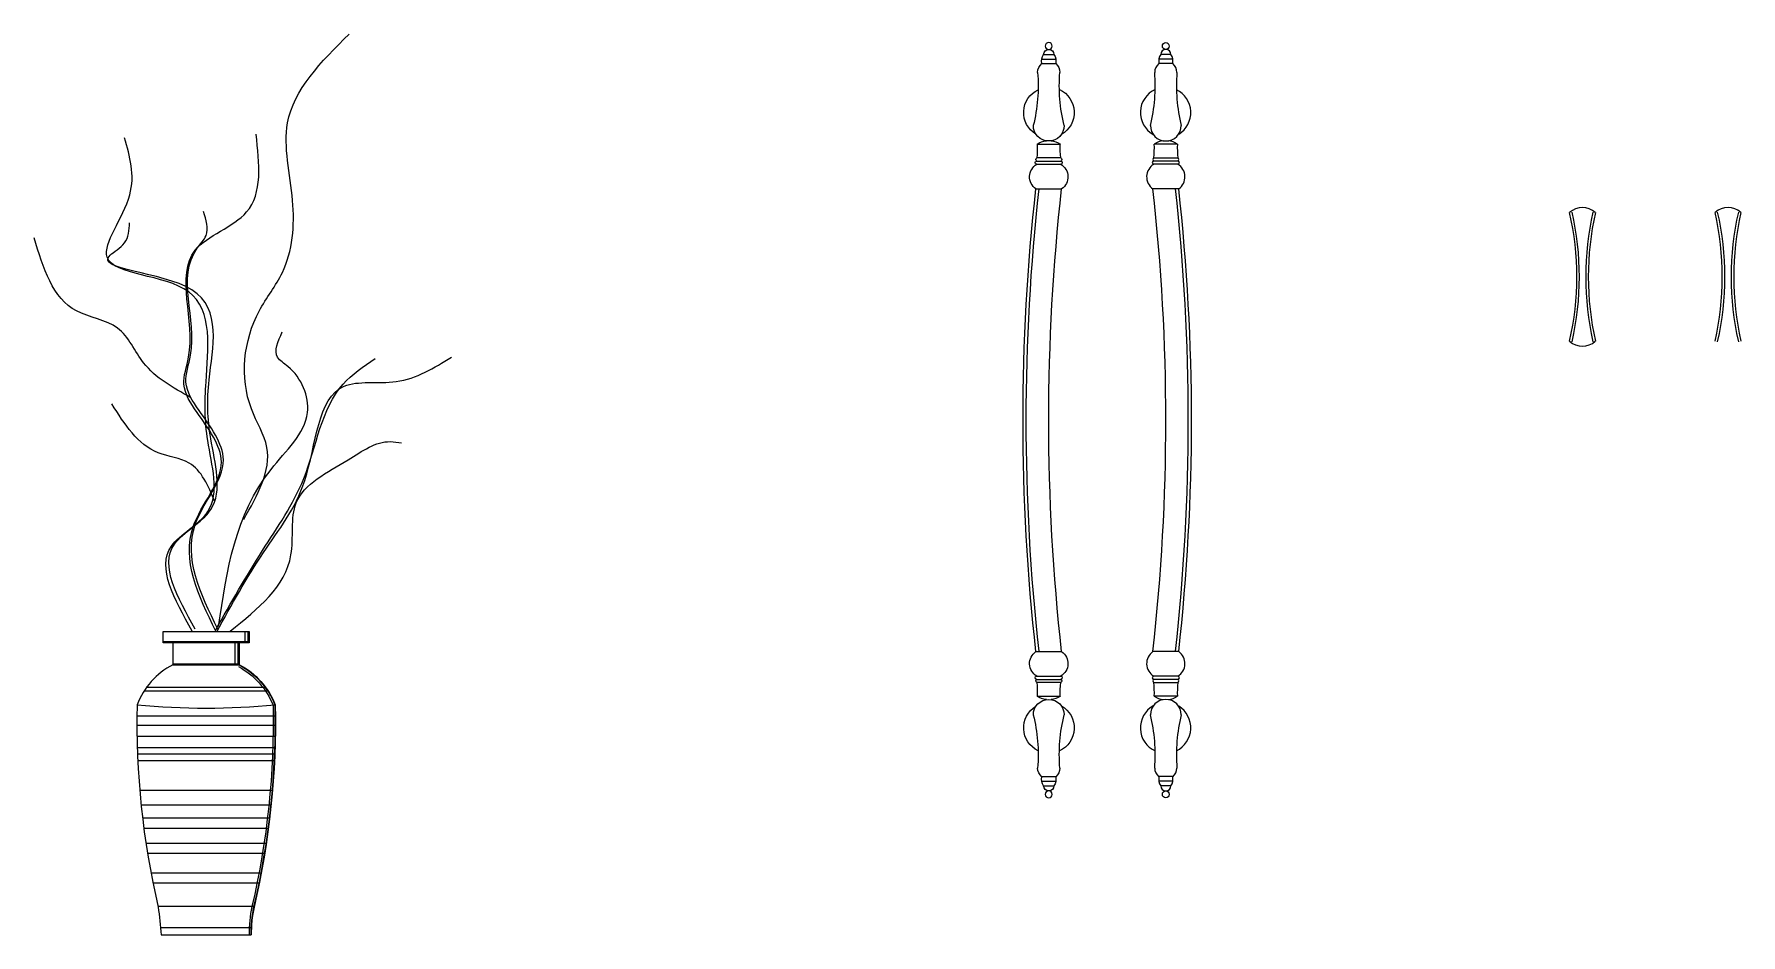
# Model space of a CAD drawing. Header units: millimetres. Extents: x 351279 to 387190, y -1289537 to -1277077.
# Drawn here: x 380803 to 382130, y -1287581 to -1286880 of the extents above; entities that cross this region are included whole.
import ezdxf

# ---------------------------------------------------------------- set-up
doc = ezdxf.new("R2010")
doc.units = ezdxf.units.MM
doc.header["$LTSCALE"] = 20
doc.layers.add('家具', color=7, linetype='Continuous')
doc.layers.add('灯', color=1, linetype='Continuous')

# ---------------------------------------------------------------- blocks, each defined once
blk = doc.blocks.new('PH')
for p, q in [((179.2, 660.2), (179.2, 685.6)), ((179.2, 685.6), (372.7, 685.6)), ((372.7, 662.2), (179.2, 662.2)), ((372.7, 660.2), (179.2, 660.2)), ((200.9, 660.2), (200.9, 610.9)), ((351, 660.2), (200.9, 660.2)), ((341, 610.9), (341, 660.2)), ((348, 610.9), (348, 660.2)), ((351, 610.9), (351, 660.2)), ((362.7, 685.6), (362.7, 660.2)), ((369.7, 685.6), (369.7, 660.2)), ((372.7, 685.6), (372.7, 660.2)), ((200.9, 612.9), (351, 612.9)), ((200.9, 610.9), (351, 610.9)), ((137, 552.3), (414.9, 552.3)), ((142.8, 560.6), (409.1, 560.6)), ((120.5, 496), (431.4, 496)), ((120.5, 475.2), (431.4, 475.2)), ((120.8, 450.2), (431.1, 450.2)), ((121.4, 425.2), (430.5, 425.2)), ((121.9, 410.6), (430, 410.6)), ((122.6, 396), (429.3, 396)), ((127, 329.3), (424.9, 329.3)), ((130.1, 296), (421.8, 296)), ((133.3, 266.8), (418.6, 266.8)), ((136.2, 243.9), (415.7, 243.9)), ((140.9, 210.5), (411, 210.5)), ((144.5, 187.6), (407.4, 187.6)), ((152.2, 143.8), (399.7, 143.8)), ((156.7, 120.9), (395.2, 120.9)), ((156.7, 120.9), (395.2, 120.9)), ((156.7, 120.9), (395.2, 120.9)), ((168, 68.8), (383.9, 68.8)), ((173.3, 20.9), (377.5, 20.9)), ((174.7, 4.2), (377.2, 4.2))]:
    blk.add_line(p, q)
for points in [[(200.9, 610.9, 0.177338), (120.9, 521, 0.062508), (168.4, 66.7, -0.012433), (174.7, 4.2)], [(348.7, 606.5, -0.175984), (426, 520, -0.062392), (378.6, 67.8, 0.053909), (372.2, 4.2, 0.053909)], [(350.6, 610.1, -0.177072), (430, 520.8, -0.062485), (382.5, 67, 0.053872), (376.2, 4.2, 0.053872)], [(351, 610.9, -0.177338), (431, 521, -0.062508), (383.5, 66.7, 0.053863), (377.2, 4.2)]]:
    blk.add_lwpolyline(points, format="xyb")
blk.add_arc((276, 2115.5), 1602, 264.4455, 275.5545)
at = {"start_tangent": (-0.156444, -0.987687)}
blk.add_spline([(360.2, 937.1), (412.2, 1098.8), (377.5, 1185.4), (394.9, 1404.8), (446.9, 1491.4), (470, 1653.1), (458.5, 1827.3), (596.6, 2026.7)], degree=3, dxfattribs=at)
for points in [[(297.5, 686.4), (247.1, 921.4), (310.1, 1066.2), (255.5, 1177.4), (226.1, 1240.4), (236.6, 1301.2), (251.4, 1541.5), (366.8, 1627.3), (388, 1801.8)], [(244.6, 686.4), (197.9, 876.8), (279.6, 954.5), (279.6, 1113.9), (275.7, 1246), (236.8, 1448), (54, 1525.7), (104.6, 1665.6), (92.9, 1793.8)], [(302, 690.9), (251.6, 925.9), (314.6, 1070.7), (260, 1181.9), (230.6, 1244.9), (241.1, 1305.7), (255.9, 1545.9), (275.8, 1574.7), (270.2, 1628.2)], [(251.3, 690.9), (204.7, 881.3), (286.3, 959), (286.3, 1118.3), (282.5, 1250.4), (243.6, 1452.5), (60.7, 1530.2), (92.8, 1557.8), (104.1, 1602.8)], [(240.7, 1211), (135.7, 1288.7), (77.3, 1366.4), (-14.6, 1405.1), (-109.9, 1569.1)], [(303.8, 696.9), (421.5, 1049.4), (503.4, 1177.4), (459.3, 1280.3), (436.2, 1301.2), (446.7, 1357.9)], [(297.4, 688.8), (402.4, 867.2), (494.8, 1028.7), (583.1, 1240.7), (655, 1298.3)], [(299.6, 684.3), (404.6, 862.7), (497.1, 1024.3), (585.3, 1236.2), (702.2, 1246.6), (826.1, 1301.7)], [(295.3, 977.3), (237.6, 1063.7), (168.4, 1086.7), (64.6, 1196.2)], [(330.2, 686.4), (466.3, 857.4), (478, 974), (594.7, 1071.1), (689.1, 1111.7), (714.3, 1108.7)]]:
    blk.add_spline(points, degree=3)
blk = doc.blocks.new('UUU')
for p, q in [((51, 164.7), (35, 164.7)), ((53.8, 157.5), (32.2, 157.5)), ((53.8, 150.3), (32.2, 150.3)), ((24.4, 3.8), (61.6, 3.8)), ((61, 25), (25.1, 25)), ((61.6, -1.2), (24.4, -1.2)), ((61.6, -6.2), (24.4, -6.2)), ((63, -44.4), (23, -44.4)), ((63, -764.4), (23, -764.4)), ((61.6, -802.7), (24.4, -802.7)), ((61.6, -807.7), (24.4, -807.7)), ((24.4, -812.7), (61.6, -812.7)), ((61, -833.9), (25.1, -833.9)), ((53.8, -959.1), (32.2, -959.1)), ((53.8, -966.3), (32.2, -966.3)), ((51, -973.5), (35, -973.5))]:
    blk.add_line(p, q)
for centre in [(43, 177.7), (43, -986.6)]:
    blk.add_circle(centre, 5.37)
for centre, radius, start, end in [((52.1, 153.9), 20.2, 147.753, 190.245), ((43, 164.3), 8, 2.377, 177.623), ((33.9, 153.9), 20.2, 349.755, 32.247), ((-235.9, 116.3), 262.5, 346.2541, 4.4667), ((43, 136.8), 17.3, 128.6704, 180), ((43, 136.8), 17.3, 360, 51.3296), ((322, 116.3), 262.5, 175.5333, 193.7459), ((42.7, 74.3), 39.3, 114.4799, 240.4591), ((42.7, 74.3), 39.3, 301.1916, 64.5646), ((43, 54), 24, 180, 360), ((43, -1.2), 31.8, 96.7605, 124.4353), ((43, -1.2), 31.8, 55.5647, 83.2395), ((25.4, 1.3), 2.68, 111.3803, 248.6197), ((-153.5, 19.6), 178.7, 354.9185, 1.7219), ((239.6, 19.6), 178.7, 178.2781, 185.0815), ((60.6, 1.3), 2.68, 291.3803, 68.6197), ((35.9, -25.8), 22.7, 120.476, 235.2833), ((24.5, -3.7), 2.5, 90.9093, 269.0907), ((61.6, -3.7), 2.5, 270.9093, 89.0907), ((50.1, -25.8), 22.7, 304.7167, 59.524), ((-3207, -404.4), 3250, 353.6403, 6.3597), ((-3167, -404.4), 3245, 353.6403, 6.3695), ((-3167, -404.4), 3250, 353.6403, 6.3597), ((35.9, -783.1), 22.7, 124.7167, 239.524), ((50.1, -783.1), 22.7, 300.476, 55.2833), ((24.5, -805.2), 2.5, 90.9093, 269.0907), ((25.4, -810.2), 2.68, 111.3803, 248.6197), ((-153.5, -828.5), 178.7, 358.2781, 5.0815), ((239.6, -828.5), 178.7, 174.9185, 181.7219), ((61.6, -805.2), 2.5, 270.9093, 89.0907), ((60.6, -810.2), 2.68, 291.3803, 68.6197), ((43, -862.9), 24, 0, 180), ((43, -807.7), 31.8, 235.5647, 263.2395), ((43, -807.7), 31.8, 276.7605, 304.4353), ((42.7, -883.2), 39.3, 119.5409, 245.5201), ((-235.9, -925.2), 262.5, 355.5333, 13.7459), ((322, -925.2), 262.5, 166.2541, 184.4667), ((42.7, -883.2), 39.3, 295.4354, 58.8084), ((43, -945.7), 17.3, 180, 231.3296), ((43, -945.7), 17.3, 308.6704, 0), ((52.1, -962.7), 20.2, 169.755, 212.247), ((43, -973.2), 8, 182.377, 357.623), ((33.9, -962.7), 20.2, 327.753, 10.245)]:
    blk.add_arc(centre, radius, start, end)
blk = doc.blocks.new('拉手1')
at = {"layer": '家具', "lineweight": 9}
for centre, radius, start, end in [((-17908.2, 11375), 14.5, 46.3972, 133.6028), ((-18140.5, 11335.5), 227.9, 347.3277, 12.6723), ((-17675.8, 11335.5), 227.9, 167.3277, 192.6723), ((-17908.2, 11296), 14.5, 226.3972, 313.6028)]:
    blk.add_arc(centre, radius, start, end, dxfattribs=at)
at = {"layer": '家具', "color": 8, "lineweight": 9}
for centre, start, end in [((-18140.5, 11335.5), 347.3277, 12.6723), ((-17675.8, 11335.5), 167.3277, 192.6723)]:
    blk.add_arc(centre, 229.9, start, end, dxfattribs=at)

msp = doc.modelspace()

# ---------------------------------------------------------------- linework, layer by layer
at = {"layer": '家具', "lineweight": 9}
for centre, radius, start, end in [((382119.564, -1287029.366), 14.5, 46.397181, 133.602819), ((381887.195, -1287068.866), 227.921, 347.327735, 12.672265), ((382351.933, -1287068.866), 227.921, 167.327735, 192.672265)]:
    msp.add_arc(centre, radius, start, end, dxfattribs=at)
at = {"layer": '家具', "color": 8, "lineweight": 9}
for centre, start, end in [((381887.195, -1287068.866), 347.327735, 12.672265), ((382351.933, -1287068.866), 167.327735, 192.672265)]:
    msp.add_arc(centre, 229.921, start, end, dxfattribs=at)

# ---------------------------------------------------------------- block references
for name, p, xscale, yscale, zscale in [('PH', (380841.014, -1287582.267), 0.3464999999850988, 0.3464999999850988, 0.3464999999850988), ('UUU', (381613.107, -1286978.167), -0.5, 0.5, 0.5), ('UUU', (381661.082, -1286978.167), 0.5, 0.5, 0.5)]:
    msp.add_blockref(name, p, dxfattribs=dict(xscale=xscale, yscale=yscale, zscale=zscale))
at = {"layer": '灯'}
msp.add_blockref('拉手1', (399914.635, -1298404.378), dxfattribs=at)

doc.saveas('drawing.dxf')
